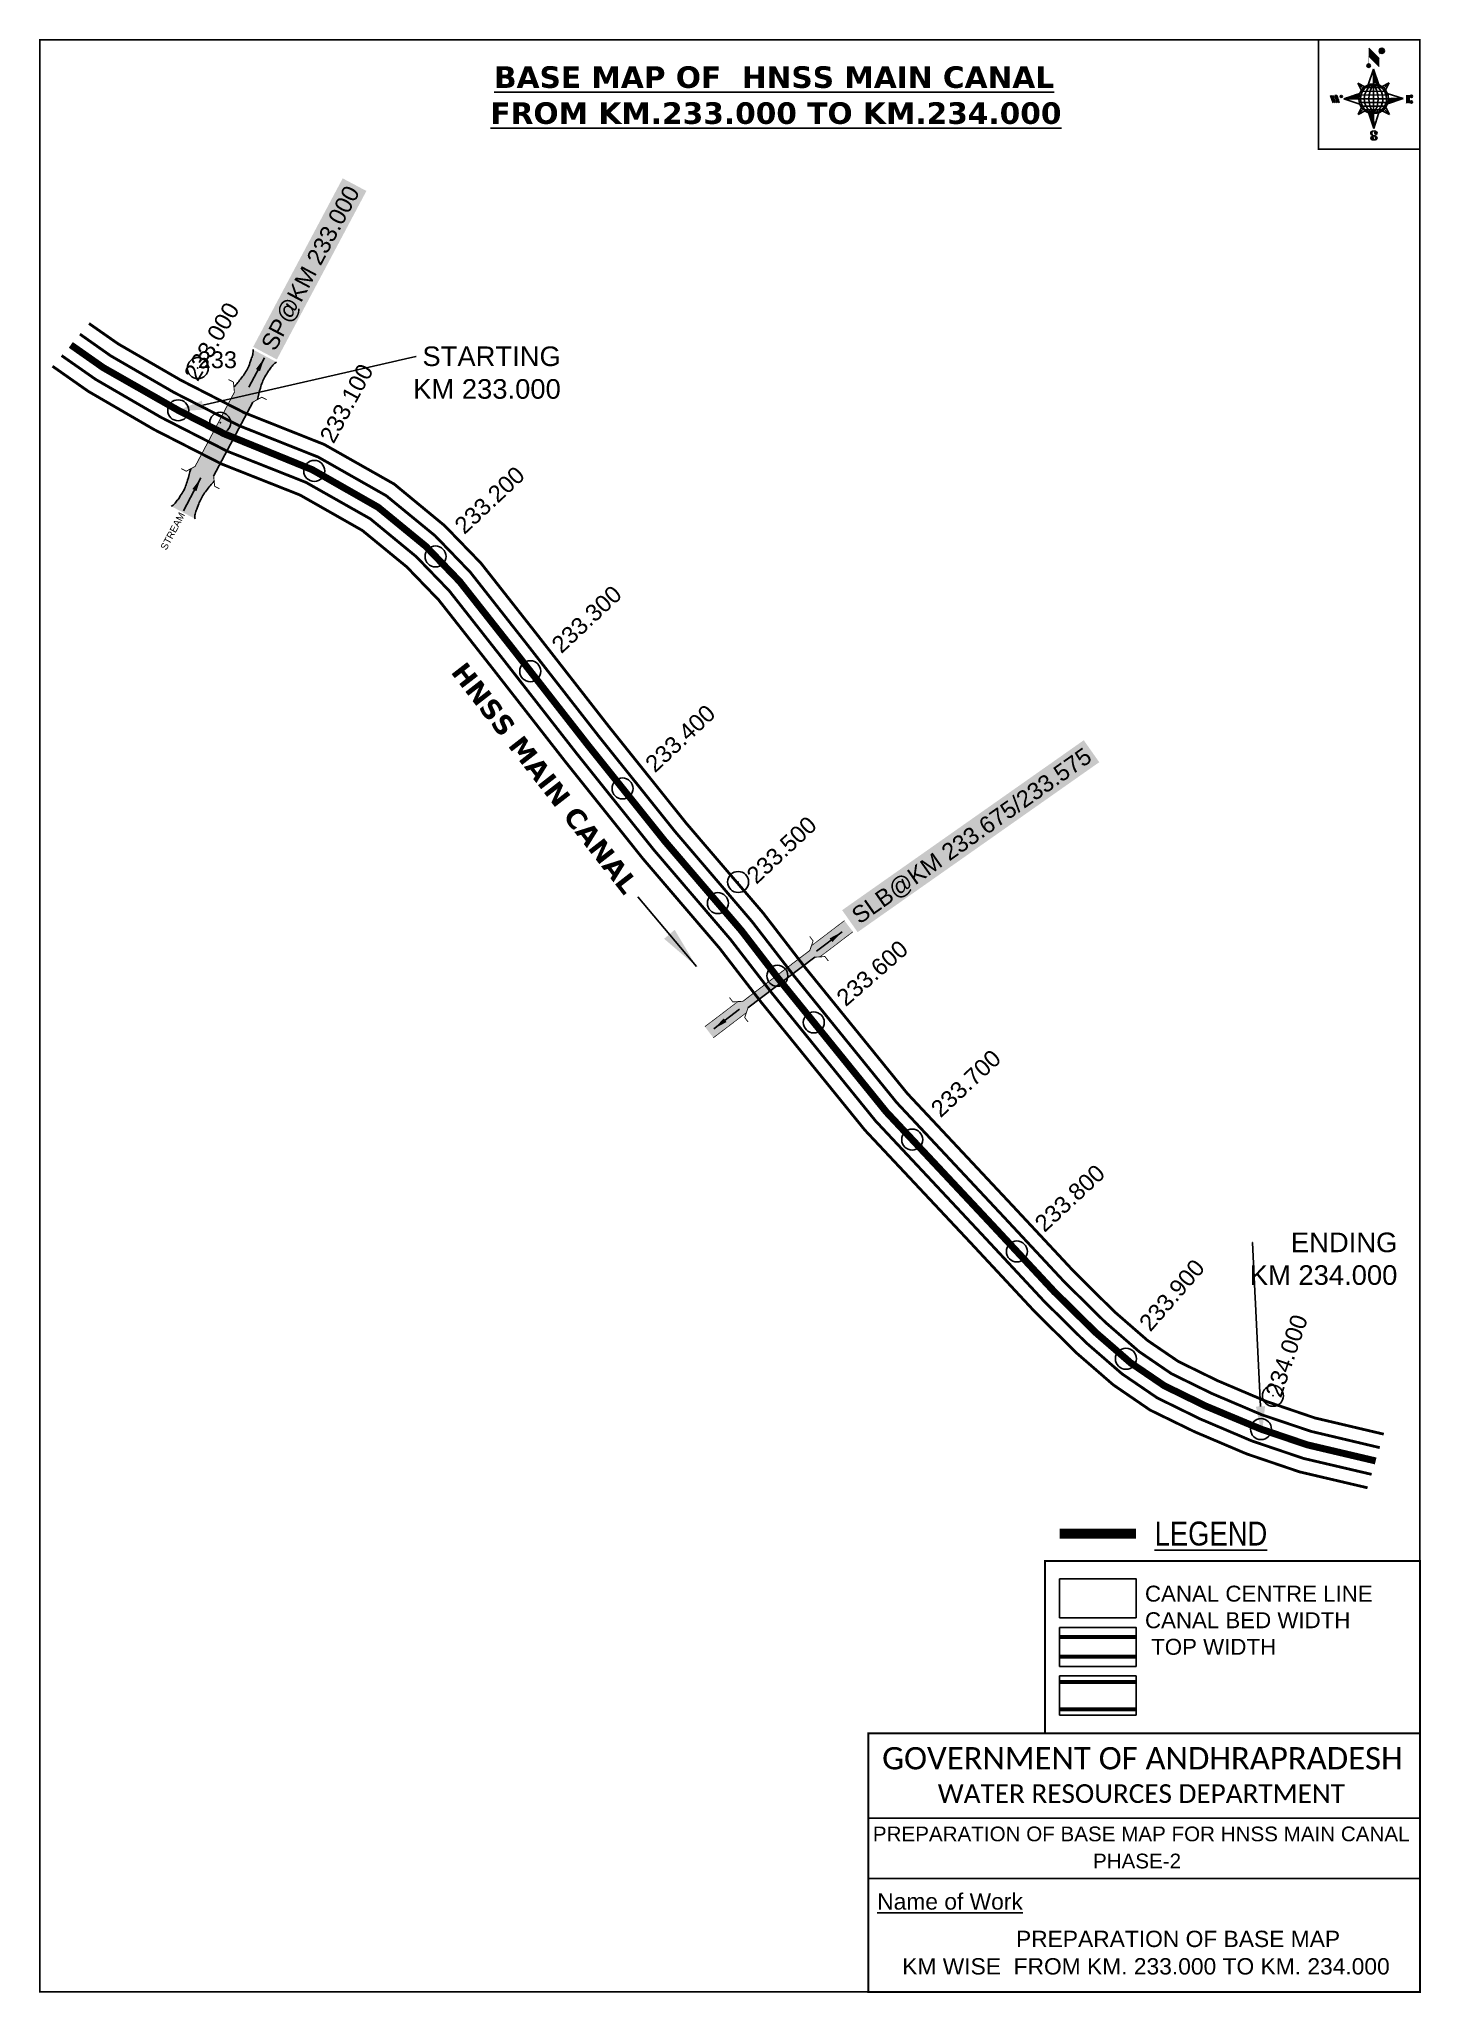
# Model space of a CAD drawing. Header units: inches. Extents: x 753860 to 754847, y 1627343 to 1628738.
import ezdxf
from ezdxf import colors
from ezdxf.entities.mleader import LeaderData, LeaderLine
from ezdxf.enums import TextEntityAlignment as Align
from ezdxf.math import Vec2, Vec3

# ---------------------------------------------------------------- set-up
doc = ezdxf.new("R2010")
doc.units = ezdxf.units.IN
doc.header["$LTSCALE"] = 15
doc.header["$MEASUREMENT"] = 0
doc.header["$PDMODE"] = 32
doc.header["$PDSIZE"] = 15
doc.linetypes.add('ACAD_ISO02W100', pattern=[15, 12, -3])
doc.linetypes.add('HIDDEN2', pattern=[0.1875, 0.125, -0.0625])
for name, color, linetype in [('AQUADUCT', 1, 'Continuous'), ('bord', 1, 'Continuous'), ('CANAL1', 7, 'Continuous'), ('CSMark', 72, 'Continuous'), ('DCBMS', 232, 'Continuous'), ('PAGE', 7, 'Continuous'), ('STRUCTURE', 5, 'Continuous'), ('TEXT', 6, 'Continuous')]:
    doc.layers.add(name, color=color, linetype=linetype)
doc.styles.add('ARIALN', font='ARIALN.TTF')
doc.styles.get("Standard").update_dxf_attribs({"font": 'arial.ttf'})
doc.dimstyles.get("Standard").update_dxf_attribs({"dimtxt": 20, "dimasz": 0.18, "dimexe": 0.18, "dimexo": 0.0625, "dimgap": 0.09, "dimtad": 0, "dimtih": 1, "dimtoh": 1, "dimdec": 4, "dimzin": 0, "dimdsep": 46, "dimtxsty": 'Standard', "dimcen": 0.09, "dimadec": 0, "dimazin": 0, "dimtfac": 1, "dimtdec": 4, "dimtofl": 0, "dimtmove": 0, "dimatfit": 3, "dimfxl": 1, "dimtolj": 1, "dimtzin": 0, "dimarcsym": 0})
pattern_1 = [(267.297113149, (-8720374.938, 50637915.138), (10.5367255337, -0.497431438), [])]
pattern_2 = [(357.297113149, (-8720374.938, 50637915.138), (0.497431438, 10.5367255337), [])]

# ---------------------------------------------------------------- blocks, each defined once
blk = doc.blocks.new('*X26')
at = {"color": 0, "linetype": 'Continuous'}
for p, q in [((6321.6, 240.5), (6322.3, 241.2)), ((6321.6, 240.3), (6322.3, 241)), ((6321.6, 240.1), (6322.3, 240.8)), ((6321.6, 239.9), (6322.4, 240.7)), ((6321.6, 239.8), (6322.4, 240.6)), ((6321.6, 239.6), (6322.5, 240.5)), ((6321.6, 239.4), (6322.5, 240.3)), ((6321.6, 239.2), (6322.6, 240.2)), ((6321.7, 239.1), (6322.6, 240.1)), ((6321.8, 240.8), (6322.4, 241.4)), ((6321.8, 239), (6322.7, 240)), ((6321.8, 239), (6322.8, 239.9)), ((6321.9, 238.9), (6322.9, 239.8)), ((6322, 238.8), (6323, 239.7)), ((6322.1, 241.3), (6322.4, 241.6)), ((6322.1, 238.7), (6323.1, 239.6)), ((6322.2, 238.6), (6323.1, 239.6)), ((6322.3, 238.5), (6323.2, 239.5)), ((6322.4, 238.5), (6323.3, 239.4)), ((6322.5, 238.4), (6323.4, 239.3)), ((6322.7, 238.4), (6323.6, 239.3)), ((6322.8, 238.3), (6323.7, 239.2)), ((6322.9, 238.3), (6323.8, 239.1)), ((6323.1, 238.2), (6323.9, 239.1)), ((6323.2, 238.2), (6324, 239)), ((6323.3, 238.2), (6324.2, 239)), ((6323.5, 238.1), (6324.3, 238.9)), ((6323.7, 238.1), (6324.4, 238.9)), ((6323.8, 238.1), (6324.6, 238.8)), ((6324.1, 238.2), (6324.7, 238.8)), ((6324.3, 238.3), (6324.9, 238.8)), ((6324.6, 238.3), (6325.1, 238.8)), ((6324.8, 238.4), (6325.2, 238.8)), ((6325.1, 238.5), (6325.4, 238.8)), ((6325.4, 238.6), (6325.6, 238.8))]:
    blk.add_line(p, q, dxfattribs=at)
blk = doc.blocks.new('*X25')
at = {"color": 0, "linetype": 'Continuous'}
for p, q in [((6324.4, 240.3), (6324.5, 240.4)), ((6324.6, 240.3), (6324.8, 240.5)), ((6324.7, 240.2), (6325, 240.5)), ((6324.8, 240.2), (6325.2, 240.6)), ((6325, 240.1), (6325.5, 240.6)), ((6325.1, 240.1), (6325.6, 240.6)), ((6325.2, 240), (6325.8, 240.6)), ((6325.3, 240), (6326, 240.6)), ((6325.4, 239.9), (6326.1, 240.6)), ((6325.5, 239.8), (6326.2, 240.5)), ((6325.6, 239.8), (6326.3, 240.5)), ((6325.7, 239.7), (6326.5, 240.4)), ((6325.9, 239.6), (6326.6, 240.3)), ((6326, 239.5), (6326.7, 240.3)), ((6326, 239.4), (6326.8, 240.2)), ((6326.1, 239.3), (6327, 240.2)), ((6326.2, 239.3), (6327.1, 240.1)), ((6326.3, 239.2), (6327.1, 240)), ((6326.4, 239.1), (6327.2, 239.9)), ((6326.5, 239), (6327.3, 239.8)), ((6326.5, 238.9), (6327.4, 239.7)), ((6326.6, 238.8), (6327.5, 239.6)), ((6326.7, 238.7), (6327.5, 239.5)), ((6326.8, 238.6), (6327.6, 239.4)), ((6326.8, 238.5), (6327.7, 239.3)), ((6326.8, 236.5), (6327.4, 237)), ((6326.9, 238.3), (6327.8, 239.2)), ((6326.9, 238.2), (6327.9, 239.1)), ((6326.9, 236.8), (6327.6, 237.4)), ((6327, 238.1), (6327.8, 239)), ((6327, 237.9), (6327.8, 238.8)), ((6327, 237.8), (6327.8, 238.6)), ((6327, 237.6), (6327.8, 238.4)), ((6327, 237.4), (6327.8, 238.2)), ((6327, 237.3), (6327.8, 238)), ((6327, 237.1), (6327.8, 237.9))]:
    blk.add_line(p, q, dxfattribs=at)
blk = doc.blocks.new('H')
at = {"layer": 'bord', "extrusion": (0.000427885, 0.004792, 0.999988)}
h = blk.add_hatch(dxfattribs=at)
h.set_pattern_fill('LINE', color=8, scale=84.387686, angle=-2.7029, style=0)
h.set_pattern_definition(pattern_2)
h.paths.add_polyline_path([(-492, 786, -0.090992), (-448, 775), (-486, 912)])
h = blk.add_hatch(dxfattribs=at)
h.set_pattern_fill('LINE', color=8, scale=84.387686, angle=-92.7029, style=0)
h.set_pattern_definition(pattern_1)
h.paths.add_polyline_path([(-625, 665, -0.090992), (-615, 710), (-751, 671)])
h = blk.add_hatch(dxfattribs=at)
h.set_pattern_fill('LINE', color=8, scale=84.387686, angle=-2.7029, style=0)
h.set_pattern_definition(pattern_2)
h.paths.add_polyline_path([(-504, 533, -0.090992), (-549, 543), (-510, 406)])
h = blk.add_hatch(dxfattribs=at)
h.set_pattern_fill('LINE', color=8, scale=84.387686, angle=-92.7029, style=0)
h.set_pattern_definition(pattern_1)
h.paths.add_polyline_path([(-246, 647), (-372, 653, -0.090992), (-382, 609)])
for p, q in [((-519, 1020, -1217), (-435, 927, -1216)), ((-516, 1087, -1217), (-432, 994, -1217)), ((-538, 774, -1216), (-487, 906, -1216)), ((-487, 906, -1216), (-493, 780, -1216)), ((-487, 906, -1216), (-448, 769, -1216)), ((-865, 701, -1215), (-847, 638, -1215)), ((-847, 700, -1215), (-829, 637, -1215)), ((-829, 699, -1215), (-811, 636, -1215)), ((-829, 699, -1215), (-811, 698, -1215)), ((-811, 698, -1215), (-794, 635, -1215)), ((-752, 665, -1215), (-615, 704, -1215)), ((-627, 794, -1216), (-567, 760, -1216)), ((-627, 794, -1216), (-584, 747, -1215)), ((-599, 731, -1215), (-627, 794, -1216)), ((-421, 753, -1216), (-359, 781, -1216)), ((-359, 781, -1216), (-405, 739, -1216)), ((-359, 781, -1216), (-392, 721, -1215)), ((-379, 693, -1215), (-246, 641, -1215)), ((-213, 669, -1215), (-217, 601, -1215)), ((-752, 665, -1215), (-625, 659, -1215)), ((-619, 614, -1215), (-752, 665, -1215)), ((-639, 526, -1214), (-606, 585, -1215)), ((-639, 526, -1214), (-593, 568, -1215)), ((-577, 553, -1215), (-639, 526, -1214)), ((-511, 400, -1214), (-549, 537, -1214)), ((-460, 533, -1215), (-511, 400, -1214)), ((-505, 527, -1214), (-511, 400, -1214)), ((-371, 513, -1214), (-431, 546, -1215)), ((-371, 513, -1214), (-414, 560, -1215)), ((-399, 576, -1215), (-371, 513, -1214)), ((-246, 641, -1215), (-383, 603, -1215)), ((-373, 647, -1215), (-246, 641, -1215)), ((-197, 600, -1215), (-194, 668, -1215))]:
    blk.add_line(p, q, dxfattribs=at)
at = {"layer": 'bord', "color": 8, "linetype": 'ByBlock', "extrusion": (0.000427885, 0.004792, 0.999988)}
for p, q in [((-375, 679, -1215), (-620, 691, -1215)), ((-386, 711, -1215), (-605, 722, -1215)), ((-411, 744, -1216), (-578, 752, -1216)), ((-493, 780, -1216), (-505, 527, -1214)), ((-373, 647, -1215), (-625, 659, -1215)), ((-378, 616, -1215), (-623, 628, -1215)), ((-392, 585, -1215), (-611, 595, -1215)), ((-420, 555, -1215), (-587, 562, -1215))]:
    blk.add_line(p, q, dxfattribs=at)
at = {"layer": 'bord', "extrusion": (0.000427885, 0.004792, 0.999988), "elevation": -1212}
for points, const_width in [([(-522, 960), (-516, 1093)], 1.61), ([(-434, 933), (-428, 1066)], 1.61), ([(-870, 707), (-846, 706)], 0.642), ([(-829, 643), (-821, 678)], 0.642), ([(-793, 641), (-782, 694)], 0.642), ([(-223, 676), (-174, 673)], 0.706), ([(-829, 643), (-855, 644)], 0.642), ([(-811, 642), (-784, 641)], 0.642), ([(-177, 605), (-226, 607)], 0.706), ([(-195, 645), (-185, 644)], 0.706)]:
    blk.add_lwpolyline(points, dxfattribs=dict(at, const_width=const_width))
for points, const_width in [([(-414, 1073, 1), (-398, 1058, 1)], 22.3), ([(-530, 950, 1), (-520, 939, 1)], 14.8), ([(-776, 697, 1), (-769, 690, 1)], 8.9), ([(-180, 618, 1), (-173, 611, 1)], 9.79), ([(-178, 667, 1), (-171, 660, 1)], 9.79), ([(-490, 362, 1), (-498, 369, 1)], 11.1), ([(-525, 322, 1), (-533, 329, 1)], 11.1)]:
    blk.add_lwpolyline(points, format="xyb", close=True, dxfattribs=dict(at, const_width=const_width))
for points in [[(-537, 317), (-531, 310), (-520, 307), (-505, 307), (-494, 310), (-486, 318), (-487, 326), (-491, 333), (-494, 336), (-503, 341), (-522, 347), (-530, 352), (-534, 355), (-537, 363), (-537, 373), (-530, 381), (-520, 384), (-504, 384), (-493, 380), (-487, 373)], [(-522, 348), (-526, 354), (-528, 361), (-528, 371), (-526, 375), (-521, 381), (-515, 384)], [(-505, 307), (-499, 312), (-497, 319), (-497, 327), (-501, 335), (-509, 343)]]:
    blk.add_lwpolyline(points, dxfattribs=at)
at = {"layer": 'bord', "extrusion": (0.000427885, 0.004792, 0.999988)}
for centre, radius in [((-406, 1065, -1212), 22.3), ((-525, 944, -1212), 14.8), ((-773, 694, -1212), 8.9), ((-498, 659, -1212), 127), ((-177, 615, -1212), 9.79), ((-174, 663, -1212), 9.79), ((-494, 365, -1212), 11.1), ((-529, 325, -1212), 11.1)]:
    blk.add_circle(centre, radius, dxfattribs=at)
at = {"layer": 'bord', "color": 8, "linetype": 'ByBlock', "extrusion": (0.000427885, 0.004792, 0.999988)}
for centre, radius, start, end in [((-482, 658, -1212), 128, 94.9254, 259.6691), ((-437, 656, -1212), 141, 113.2864, 241.308), ((-316, 651, -1212), 222, 142.5892, 212.0053), ((-560, 662, -1212), 141, 293.2864, 61.308), ((-681, 668, -1212), 222, 322.5892, 32.0053), ((-515, 660, -1212), 128, 274.9254, 79.6691)]:
    blk.add_arc(centre, radius, start, end, dxfattribs=at)
at = {"layer": 'bord', "extrusion": (0.000427885, 0.004792, 0.999988)}
for points in [[(-516, 1093, -1212), (-431, 1000, -1212), (-519, 1026, -1212), (-434, 933, -1212)], [(-864, 707, -1212), (-846, 706, -1212), (-846, 644, -1212), (-829, 643, -1212)], [(-829, 705, -1212), (-811, 704, -1212), (-811, 642, -1212), (-793, 641, -1212)], [(-193, 674, -1212), (-197, 606, -1212), (-213, 675, -1212), (-216, 607, -1212)]]:
    blk.add_solid(points, dxfattribs=at)
at = {"layer": 'bord', "extrusion": (0.000427885, 0.004792, 0.999988), "xscale": 7.977342409717546, "yscale": 7.977342408231451, "zscale": 7.977342408476333, "rotation": 138.0840426661453}
for name, p in [('*X25', (38301, -31929, -1212)), ('*X26', (38314, -31951, -1212))]:
    blk.add_blockref(name, p, dxfattribs=at)
blk = doc.blocks.new('SP')
at = {"layer": 'STRUCTURE'}
h = blk.add_hatch(dxfattribs=at)
h.set_pattern_fill('DASH', color=256, scale=8, style=0)
edge = h.paths.add_edge_path()
edge.add_spline(control_points=[(769825.7, 1706742.1), (769825.3, 1706741.8), (769823.8, 1706740.8), (769820.9, 1706740.3), (769817, 1706739.7), (769811.4, 1706738.9), (769804, 1706739.7), (769798.4, 1706741), (769795.6, 1706741.6)], knot_values=[0, 0, 0, 0, 1.613557, 5.24513, 8.624976, 13.470124, 22.190216, 30.746377, 30.746377, 30.746377, 30.746377], degree=3, periodic=0)
edge.add_line((769795.6, 1706741.6), (769792.6, 1706739.6))
edge.add_line((769792.6, 1706739.6), (769732.6, 1706739.6))
edge.add_line((769732.6, 1706739.6), (769729.6, 1706741.6))
edge.add_spline(control_points=[(769729.6, 1706741.6), (769726.9, 1706740.9), (769721.3, 1706739.5), (769713.9, 1706738.5), (769708.3, 1706739.1), (769704.4, 1706739.6), (769701.5, 1706740), (769700, 1706741), (769699.5, 1706741.3)], knot_values=[0, 0, 0, 0, 8.556161, 17.276253, 22.121402, 25.501247, 29.13282, 30.746377, 30.746377, 30.746377, 30.746377], degree=3, periodic=0)
edge.add_line((769699.5, 1706741.3), (769699.5, 1706722.1))
edge.add_spline(control_points=[(769699.5, 1706722.1), (769700, 1706722.4), (769701.4, 1706723.4), (769704.3, 1706724), (769708.2, 1706724.5), (769713.8, 1706725.3), (769721.2, 1706724.5), (769726.8, 1706723.3), (769729.6, 1706722.6)], knot_values=[0, 0, 0, 0, 1.613557, 5.24513, 8.624976, 13.470124, 22.190216, 30.746377, 30.746377, 30.746377, 30.746377], degree=3, periodic=0)
edge.add_line((769729.6, 1706722.6), (769732.6, 1706724.6))
edge.add_line((769732.6, 1706724.6), (769792.6, 1706724.6))
edge.add_line((769792.6, 1706724.6), (769795.6, 1706722.6))
edge.add_spline(control_points=[(769795.6, 1706722.6), (769798.4, 1706723.3), (769803.9, 1706724.8), (769811.3, 1706725.8), (769817, 1706725.1), (769820.9, 1706724.7), (769823.8, 1706724.2), (769825.2, 1706723.3), (769825.7, 1706723)], knot_values=[0, 0, 0, 0, 8.556161, 17.276253, 22.121402, 25.501247, 29.13282, 30.746377, 30.746377, 30.746377, 30.746377], degree=3, periodic=0)
edge.add_line((769825.7, 1706723), (769825.7, 1706742.1))
h.paths.add_polyline_path([(769764.2, 1706732.1, -1), (769761.1, 1706732.1, -1)], flags=0)
h.paths.add_polyline_path([(769761.1, 1706732.1, 1), (769764.2, 1706732.1, 1)], flags=16)
at = {"layer": 'STRUCTURE', "const_width": 0.628}
for points in [[(769726.6, 1706747.6), (769726.6, 1706743.6), (769732.6, 1706739.6), (769792.6, 1706739.6), (769798.6, 1706743.6), (769798.6, 1706747.6)], [(769726.6, 1706716.6), (769726.6, 1706720.6), (769732.6, 1706724.6), (769792.6, 1706724.6), (769798.6, 1706720.6), (769798.6, 1706716.6)]]:
    blk.add_lwpolyline(points, dxfattribs=at)
at = {"layer": 'STRUCTURE', "color": 3}
blk.add_lwpolyline([(769732.6, 1706724.6), (769792.6, 1706724.6)], dxfattribs=at)
blk.add_lwpolyline([(769732.6, 1706724.6), (769792.6, 1706724.6)], dxfattribs=at)
at = {"layer": 'STRUCTURE', "color": 0}
blk.add_circle((769762.6, 1706732.1), 1.55, dxfattribs=at)
at = {"layer": 'STRUCTURE'}
for points in [[(769699.5, 1706741.3), (769700.9, 1706740.5), (769704.4, 1706739.6), (769707.8, 1706739.2), (769712.6, 1706738.8), (769721.3, 1706739.7), (769729.6, 1706741.6)], [(769825.7, 1706742.1), (769824.3, 1706741.3), (769820.8, 1706740.3), (769817.5, 1706739.8), (769812.7, 1706739.2), (769804, 1706739.9), (769795.6, 1706741.6)], [(769699.5, 1706722.1), (769700.9, 1706723), (769704.4, 1706724), (769707.7, 1706724.5), (769712.5, 1706725), (769721.2, 1706724.4), (769729.6, 1706722.6)], [(769825.7, 1706723), (769824.3, 1706723.8), (769820.8, 1706724.7), (769817.4, 1706725.1), (769812.6, 1706725.5), (769803.9, 1706724.6), (769795.6, 1706722.6)]]:
    blk.add_spline(points, degree=3, dxfattribs=at)
at = {"layer": 'STRUCTURE', "color": 0}
blk.add_text('STREAM', height=5, dxfattribs=at).set_placement((769684.3, 1706732.1), align=Align.MIDDLE_CENTER)
for points in [[(769727.4, 1706732.1), (769700.8, 1706732.1)], [(769824.4, 1706732.1), (769800.5, 1706732.1)]]:
    blk.add_leader(points, dimstyle='Standard', override={"dimasz": 10, "dimgap": 0.09, "dimtad": 0}, dxfattribs=at)
blk = doc.blocks.new('SLB')
at = {"layer": 'STRUCTURE'}
h = blk.add_hatch(dxfattribs=at)
h.set_pattern_fill('DOTS', color=6, scale=20, angle=320.3722, style=0)
h.set_pattern_definition([(320.372247934, (-159.4327, -72.9564), (1.2786241598, 0.5641323054), [0, -1.25])])
h.paths.add_polyline_path([(769699.5, 1706871.1), (769699.5, 1706861.1), (769729.1, 1706861.1), (769732.1, 1706863.1), (769792.1, 1706863.1), (769795.1, 1706861.1), (769824.7, 1706861.1), (769824.7, 1706871.1), (769795.1, 1706871.1), (769792.1, 1706869.1), (769732.1, 1706869.1), (769729.1, 1706871.1)])
at = {"layer": 'STRUCTURE', "color": 6, "linetype": 'ACAD_ISO02W100', "ltscale": 0.5, "const_width": 0.5}
for points in [[(769699.5, 1706871.1), (769729.1, 1706871.1)], [(769795.1, 1706871.1), (769824.7, 1706871.1)], [(769699.5, 1706861.1), (769729.1, 1706861.1)], [(769795.1, 1706861.1), (769824.7, 1706861.1)]]:
    blk.add_lwpolyline(points, dxfattribs=at)
at = {"layer": 'STRUCTURE', "color": 6, "const_width": 0.628}
for points in [[(769726.1, 1706877.1), (769726.1, 1706873.1), (769732.1, 1706869.1), (769792.1, 1706869.1), (769798.1, 1706873.1), (769798.1, 1706877.1)], [(769726.1, 1706855.1), (769726.1, 1706859.1), (769732.1, 1706863.1), (769792.1, 1706863.1), (769798.1, 1706859.1), (769798.1, 1706855.1)]]:
    blk.add_lwpolyline(points, dxfattribs=at)
at = {"layer": 'STRUCTURE', "color": 6}
blk.add_lwpolyline([(769732.1, 1706863.1), (769792.1, 1706863.1)], dxfattribs=at)
blk.add_lwpolyline([(769732.1, 1706863.1), (769792.1, 1706863.1)], dxfattribs=at)
at = {"layer": 'STRUCTURE', "color": 0}
blk.add_circle((769762.1, 1706866.1), 1.24, dxfattribs=at)
for points in [[(769703.8, 1706866), (769726.7, 1706866)], [(769818.6, 1706865.8), (769795.7, 1706865.8)]]:
    blk.add_leader(points, dimstyle='Standard', override={"dimasz": 10, "dimgap": 0.09, "dimtad": 0}, dxfattribs=at)

msp = doc.modelspace()

# ---------------------------------------------------------------- linework, layer by layer
at = {"layer": 'CANAL1', "color": 5, "const_width": 2}
for points in [[(753888.8, 1628527.3), (753910.8, 1628511.8), (753956.1, 1628485.6), (754002.3, 1628462), (754059, 1628439.5), (754107.6, 1628411.9), (754142.6, 1628383.2), (754167.7, 1628357.2), (754206.4, 1628308), (754259, 1628240.6), (754314.1, 1628171.8), (754369, 1628107.6), (754398.9, 1628068.9), (754472.2, 1627978.5), (754547.5, 1627898.1), (754591.9, 1627850.5), (754621.1, 1627821.7), (754645.4, 1627800.6), (754668.5, 1627784.8), (754697.3, 1627770.7), (754733, 1627755.5), (754768.3, 1627743.6), (754817.3, 1627732)], [(753875.7, 1628512), (753900, 1628495), (753946.5, 1628468), (753994, 1628443.7), (754050.3, 1628421.4), (754096.2, 1628395.4), (754129, 1628368.4), (754152.6, 1628344), (754190.6, 1628295.7), (754243.3, 1628228.2), (754298.7, 1628159), (754353.5, 1628095), (754383.2, 1628056.5), (754457.1, 1627965.4), (754532.9, 1627884.5), (754577.5, 1627836.6), (754607.5, 1627807), (754633.2, 1627784.7), (754658.4, 1627767.5), (754689, 1627752.5), (754725.9, 1627736.8), (754762.8, 1627724.3), (754811.5, 1627712.9)]]:
    msp.add_lwpolyline(points, dxfattribs=at)
at = {"layer": 'CANAL1', "color": 200, "const_width": 2}
for points in [[(753895.3, 1628534.9), (753916.2, 1628520.3), (753960.9, 1628494.4), (754006.4, 1628471.1), (754063.3, 1628448.5), (754113.3, 1628420.2), (754149.3, 1628390.5), (754175.2, 1628363.8), (754214.2, 1628314.2), (754266.8, 1628246.8), (754321.8, 1628178.1), (754376.8, 1628113.9), (754406.7, 1628075.1), (754479.7, 1627985.1), (754554.8, 1627905), (754599.1, 1627857.5), (754627.9, 1627829), (754651.5, 1627808.5), (754673.5, 1627793.5), (754701.5, 1627779.8), (754736.6, 1627764.9), (754771, 1627753.2), (754820.2, 1627741.6)], [(753869.2, 1628504.4), (753894.7, 1628486.5), (753941.7, 1628459.2), (753989.9, 1628434.6), (754046, 1628412.4), (754090.5, 1628387.1), (754122.2, 1628361.1), (754145.1, 1628337.4), (754182.8, 1628289.5), (754235.5, 1628222), (754291, 1628152.6), (754345.7, 1628088.7), (754375.3, 1628050.3), (754449.5, 1627958.8), (754525.6, 1627877.7), (754570.4, 1627829.6), (754600.7, 1627799.6), (754627, 1627776.8), (754653.3, 1627758.8), (754684.9, 1627743.4), (754722.3, 1627727.5), (754760, 1627714.7), (754808.6, 1627703.3)]]:
    msp.add_lwpolyline(points, dxfattribs=at)
at = {"layer": 'CANAL1', "color": 1, "linetype": 'HIDDEN2', "ltscale": 8, "const_width": 5}
msp.add_lwpolyline([(753882.3, 1628519.6), (753905.4, 1628503.4), (753959, 1628472.9), (753991.9, 1628456.1), (754054.7, 1628430.5), (754101.9, 1628403.6), (754135.8, 1628375.8), (754160.1, 1628350.6), (754198.5, 1628301.9), (754251.2, 1628234.4), (754306.4, 1628165.4), (754344.5, 1628120.9), (754361.3, 1628101.3), (754388.1, 1628066.5), (754403.9, 1628047), (754464.7, 1627971.9), (754540.2, 1627891.3), (754584.7, 1627843.5), (754614.3, 1627814.3), (754639.3, 1627792.6), (754663.4, 1627776.2), (754693.2, 1627761.6), (754732.5, 1627745.2), (754765.5, 1627734), (754814.4, 1627722.5)], dxfattribs=at)
at = {"layer": 'CANAL1', "color": 1, "linetype": 'HIDDEN2', "ltscale": 100, "const_width": 7.12, "elevation": -0.4}
msp.add_lwpolyline([(754643.2, 1627670.5), (754588.6, 1627670.5)], dxfattribs=at)
at = {"layer": 'CANAL1', "color": 5, "const_width": 2.85, "elevation": -0.4}
for points in [[(754643.2, 1627596.8), (754588.6, 1627596.8)], [(754643.2, 1627582.6), (754588.6, 1627582.6)]]:
    msp.add_lwpolyline(points, dxfattribs=at)
at = {"layer": 'CANAL1', "color": 200, "const_width": 2.85, "elevation": -0.4}
for points in [[(754643.2, 1627564.5), (754588.6, 1627564.5)], [(754643.2, 1627545), (754588.6, 1627545)]]:
    msp.add_lwpolyline(points, dxfattribs=at)
at = {"layer": 'CSMark', "color": 2}
for p in [(753973, 1628503), (753989, 1628464), (754359, 1628136), (754387, 1628069), (754741, 1627769)]:
    msp.add_point(p, dxfattribs=at)
at = {"layer": 'CSMark', "color": 3}
for p in [(753959, 1628472.9), (753959, 1628472.9), (754056.2, 1628429.6), (754142.8, 1628368.5), (754210.5, 1628286.5), (754276.4, 1628202.8), (754344.5, 1628120.9), (754344.5, 1628120.9), (754413, 1628035.7), (754483.3, 1627952), (754558.1, 1627872.1), (754636, 1627795.5), (754732.5, 1627745.2)]:
    msp.add_point(p, dxfattribs=at)
at = {"layer": 'PAGE', "const_width": 1.19}
msp.add_lwpolyline([(754846, 1627343.2), (754846, 1628737.5), (753860.2, 1628737.5), (753860.2, 1627343.2), (754846, 1627343.2)], dxfattribs=at)
at = {"layer": 'PAGE'}
for points, const_width in [([(754846, 1628737.5), (754773.5, 1628737.5), (754773.5, 1628659.5), (754846, 1628659.5)], 1.19), ([(754578.1, 1627651), (754846, 1627651), (754846, 1627527.9), (754578.1, 1627527.9)], 1.42), ([(754452, 1627527.9), (754846, 1627527.9), (754846, 1627343.2), (754452, 1627343.2)], 1.42)]:
    msp.add_lwpolyline(points, close=True, dxfattribs=dict(at, const_width=const_width))
at = {"layer": 'PAGE', "elevation": -0.4}
for points in [[(754588.6, 1627638.4), (754643.2, 1627638.4), (754643.2, 1627610.5), (754588.6, 1627610.5)], [(754588.6, 1627603.6), (754643.2, 1627603.6), (754643.2, 1627575.7), (754588.6, 1627575.7)], [(754588.6, 1627568.9), (754643.2, 1627568.9), (754643.2, 1627541), (754588.6, 1627541)]]:
    msp.add_lwpolyline(points, close=True, dxfattribs=at)
at = {"layer": 'PAGE'}
for points in [[(754452, 1627467.4), (754846, 1627467.4)], [(754452, 1627424.3), (754846, 1627424.3)]]:
    msp.add_lwpolyline(points, dxfattribs=at)

# ---------------------------------------------------------------- block references
at = {"layer": 'AQUADUCT', "color": 1, "xscale": 0.08345476629570525, "yscale": 0.0834547663362659, "zscale": 0.08345476628834896, "rotation": 3.078330607406165}
msp.add_blockref('H', (754857.4, 1628643.2, 101.3), dxfattribs=at)
at = {"layer": 'STRUCTURE', "color": 0}
for name, p, rotation in [('SP', (1902016.7, 149433.3), 62.09491172709187), ('SLB', (1173581.4, -196817.7), 37.21136893774564)]:
    msp.add_blockref(name, p, dxfattribs=dict(at, rotation=rotation))

# ---------------------------------------------------------------- texts
at = {"layer": 'CANAL1', "insert": (754163.7, 1628295.2), "char_height": 14, "width": 205.129, "attachment_point": 1, "rotation": 307.868}
msp.add_mtext('\\pi0.96322;{\\fVerdana|b1|i0|c0|p34;HNSS MAIN CANAL}', dxfattribs=at)
at = {"layer": 'CSMark', "color": 1}
for s, rotation, p in [('233.000', 59.8787, (753967.7, 1628495.9)), ('233.100', 61.4439, (754064.7, 1628451.3)), ('233.200', 43.1565, (754159.3, 1628388.1)), ('233.300', 43.1565, (754228.6, 1628303)), ('233.400', 43.1565, (754295.5, 1628217.9)), ('233.500', 43.1565, (754367.9, 1628138.2)), ('233.700', 43.1565, (754499.5, 1627971.5)), ('233.800', 42.9607, (754573.7, 1627889.6)), ('233.900', 49.0167, (754648.9, 1627818.1)), ('234.000', 71.2443, (754741, 1627768.9))]:
    msp.add_text(s, height=12, rotation=rotation, dxfattribs=at).set_placement(p, align=Align.MIDDLE_LEFT)
at = {"layer": 'CSMark', "color": 2}
msp.add_text('233', height=12, dxfattribs=at).set_placement((753973, 1628503))
at = {"layer": 'CSMark', "color": 3}
msp.add_text('233.600', height=12, rotation=41.1376, dxfattribs=at).set_placement((754431.9, 1628051), align=Align.MIDDLE_LEFT)
at = {"layer": 'PAGE', "extrusion": (0.000201441, 0.004807, 0.999988), "style": 'ARIALN'}
msp.add_text('%%ULEGEND', height=17.08, rotation=359.9999, dxfattribs=at).set_placement((754696.7, 1627651.1, 7976), align=Align.MIDDLE)
at = {"layer": 'PAGE', "extrusion": (0.000201441, 0.004807, 0.999988)}
for s, height, p in [('PREPARATION OF BASE MAP FOR HNSS MAIN CANAL', 10.532, (754455.2, 1627431.3, 7974.9)), ('%%UName of Work', 11.652, (754458.3, 1627382.5, 7973.3))]:
    msp.add_text(s, height=height, rotation=359.9999, dxfattribs=at).set_placement(p)
for s, height, p in [('PHASE-2', 10.53, (754643.9, 1627417.2, 7974.8)), ('PREPARATION OF BASE MAP', 11.652, (754673.2, 1627361.6, 7973.4)), ('KM WISE  FROM KM. 233.000 TO KM. 234.000', 11.652, (754650.3, 1627342, 7973.4))]:
    msp.add_text(s, height=height, rotation=359.9999, dxfattribs=at).set_placement(p, align=Align.MIDDLE_CENTER)
at = {"layer": 'PAGE', "extrusion": (0.000201441, 0.004807, 0.999988), "attachment_point": 1, "text_direction": (1, -1e-06, -0.000201)}
for s, insert, char_height, width in [('CANAL CENTRE LINE CANAL BED WIDTH {\\H2.3717x; }\\P TOP WIDTH{\\H1.9152x; }', (754649.6, 1627633.4, -0.4), 11.388, 200.395), ('\\pi4.257;{\\fCalibri|b0|i0|c0|p34;\\H1.3333x;GOVERNMENT OF ANDHRAPRADESH\\P\\pi43.979;\\H0.83998x;WATER RESOURCES DEPARTMENT}', (754457.6, 1627518.1, -1.6), 11.932, 381.126)]:
    msp.add_mtext(s, dxfattribs=dict(at, insert=insert, char_height=char_height, width=width))
at = {"layer": 'STRUCTURE', "color": 5, "char_height": 12, "attachment_point": 1, "bg_fill": 1, "box_fill_scale": 1.3, "bg_fill_color": 7, "bg_fill_true_color": 16777215, "bg_fill_transparency": 4390977}
for s, insert, width, rotation in [('\\pi0.43653;SP@KM 233.000', (754017.4, 1628519.7), 129.1, 62.0124), ('\\pi0.43653;SLB@KM 233.675/233.575', (754438.3, 1628115), 203.809, 35.1158)]:
    msp.add_mtext(s, dxfattribs=dict(at, insert=insert, width=width, rotation=rotation))
at = {"layer": 'TEXT', "color": 1, "insert": (754158.8, 1628718.6), "char_height": 15.422, "width": 450.582, "attachment_point": 1}
msp.add_mtext('\\pi25.808;{\\fVerdana|b1|i0|c0|p34;\\LBASE MAP OF  HNSS MAIN CANAL \\P\\pi23.208;FROM KM.233.000 TO KM.234.000}', dxfattribs=at)

# ---------------------------------------------------------------- leaders
at = {"layer": 'CANAL1'}
msp.add_leader([(754329.2, 1628075.7), (754287.3, 1628125.4)], dimstyle='Standard', override={"dimasz": 30, "dimgap": 0.09, "dimtad": 0}, dxfattribs=at)

# ---------------------------------------------------------------- next in the draw order: leaders
at = {"layer": 'DCBMS', "color": 5}
ml = msp.add_multileader_mtext('Standard', dxfattribs=at)
ml.set_content('STARTING \\PKM 233.000', color=5)
ml.set_leader_properties()
ml.build(insert=Vec2(0, 0))
ml.multileader.update_dxf_attribs({"dogleg_length": 0.36, "arrow_head_size": 20})
ctx = ml.context
ctx.base_point, ctx.char_height, ctx.arrow_head_size, ctx.landing_gap_size, ctx.plane_origin = Vec3(754129.1, 1628511.4), 14, 20, 0.09, Vec3(754272.8, 1628723.7)
ctx.text_align_type = 2
notes = []
notes.append((ctx, [(1, (1, 1, 0), (754128.7, 1628511.4), (1, 0), 0.36, [(0, [(753957.1, 1628472.1)], 0, [])])]))
ctx.mtext.insert, ctx.mtext.width, ctx.mtext.alignment, ctx.mtext.flow_direction = Vec3(754232.3, 1628518.5), 109.049, 3, 5
ctx.mtext.has_bg_fill, ctx.mtext.bg_color, ctx.mtext.bg_scale_factor, ctx.mtext.bg_transparency, ctx.mtext.use_window_bg_color = 1, -1027028792, 1.5, 0, 1
ml = msp.add_multileader_mtext('Standard', dxfattribs=at)
ml.set_content('ENDING \\PKM 234.000', color=5)
ml.set_leader_properties()
ml.build(insert=Vec2(0, 0))
ml.multileader.update_dxf_attribs({"dogleg_length": 0.36, "arrow_head_size": 20})
ctx = ml.context
ctx.base_point, ctx.char_height, ctx.arrow_head_size, ctx.landing_gap_size, ctx.plane_origin = Vec3(754726.7, 1627878.5), 14, 20, 0.09, Vec3(754870.4, 1628090.8)
ctx.text_align_type = 2
notes.append((ctx, [(1, (1, 1, 0), (754726.3, 1627878.5), (1, 0), 0.36, [(0, [(754733.1, 1627741.5)], 0, [])])]))
ctx.mtext.insert, ctx.mtext.width, ctx.mtext.alignment, ctx.mtext.flow_direction = Vec3(754829.9, 1627885.6), 109.049, 3, 5
ctx.mtext.has_bg_fill, ctx.mtext.bg_color, ctx.mtext.bg_scale_factor, ctx.mtext.bg_transparency, ctx.mtext.use_window_bg_color = 1, -1027028792, 1.5, 0, 1
for ctx, leaders in notes:
    for number, flags, end, landing, length, lines in leaders:
        leader = LeaderData()
        leader.index, (leader.has_last_leader_line, leader.has_dogleg_vector, leader.attachment_direction) = number, flags
        leader.last_leader_point, leader.dogleg_vector, leader.dogleg_length = Vec3(end), Vec3(landing), length
        for number, points, colour, breaks in lines:
            line = LeaderLine()
            line.index, line.vertices, line.color, line.breaks = number, Vec3.list(points), colors.encode_raw_color(colour), breaks
            leader.lines.append(line)
        ctx.leaders.append(leader)

doc.saveas('drawing.dxf')
